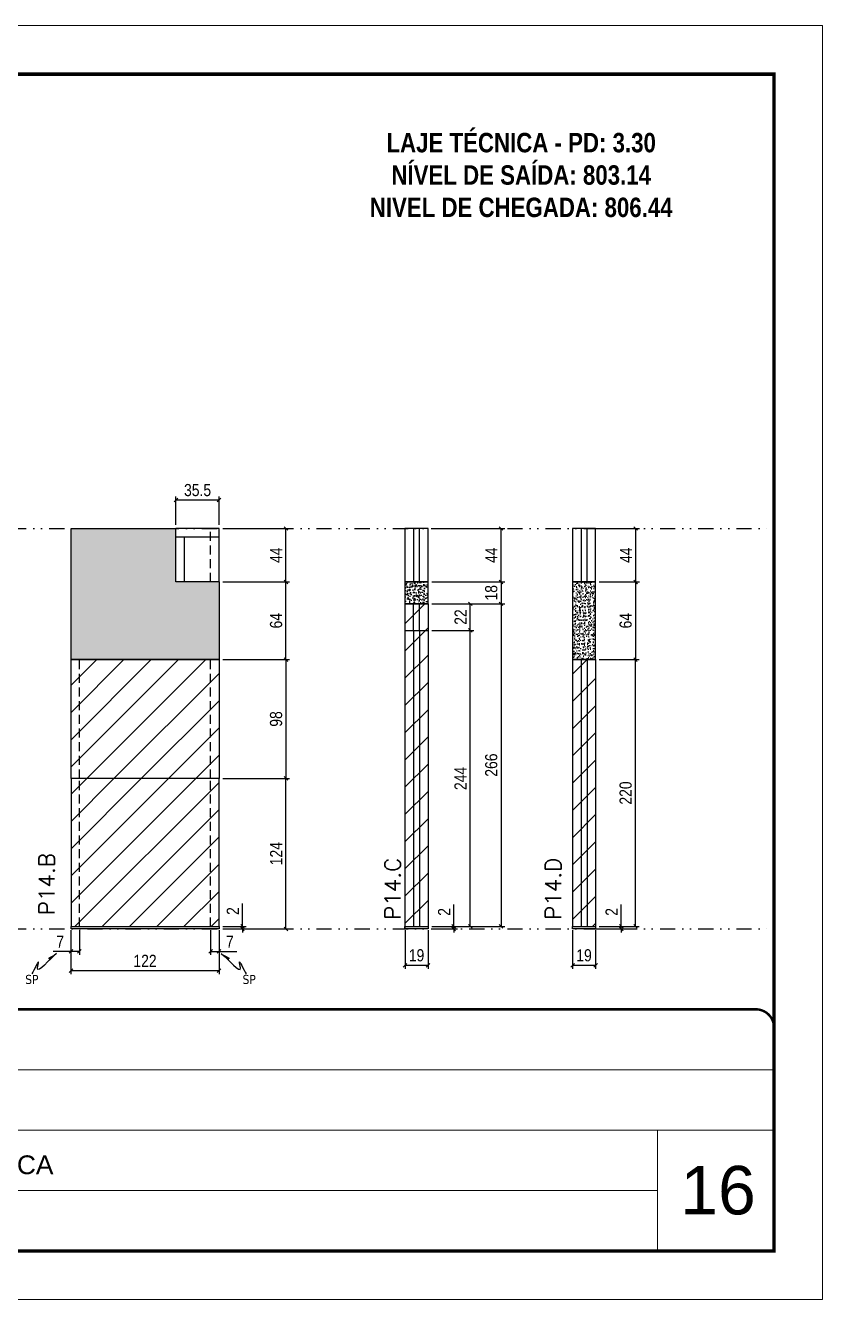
# Model space of a CAD drawing. Extents: x 808 to 7089, y -98 to 17032.
# Drawn here: x 6405 to 7062, y 12537 to 13587 of the extents above; entities that cross this region are included whole.
import ezdxf

# ---------------------------------------------------------------- set-up
doc = ezdxf.new("R2010")
doc.units = 0
for name, pattern in [('CONTINUO', [0]), ('DASHED', [0.75, 0.5, -0.25]), ('DIVIDE2', [0.625, 0.25, -0.125, 0, -0.125, 0, -0.125]), ('HIDDEN', [0.375, 0.25, -0.125])]:
    doc.linetypes.add(name, pattern=pattern)
for name, color, linetype, lineweight in [('CARIMBO', 255, 'Continuous', 9), ('Folhas', 255, 'Continuous', 9), ('REAPROVEITAMENTO', 251, 'Continuous', 9), ('SARRAFO DE PRESSAO', 251, 'DASHED', 9), ('Texto Seção', 7, 'Continuous', 15)]:
    doc.layers.add(name, color=color, linetype=linetype, lineweight=lineweight)
for name, color, linetype in [('COTA', 241, 'Continuous'), ('NOMENCLATURA', 7, 'Continuous'), ('Nível', 160, 'Continuous'), ('Painéis', 200, 'Continuous'), ('SARR_2.2x7', 40, 'Continuous'), ('Sarrafo de Pressão', 42, 'HIDDEN'), ('texto', 7, 'Continuous')]:
    doc.layers.add(name, color=color, linetype=linetype)
doc.styles.add('ARIAL', font='arial.ttf')
doc.styles.add('COTA TECNICA', font='techl___.ttf', dxfattribs={"height": 10})
doc.styles.add('COTA TECNICA-50', font='techl___.ttf', dxfattribs={"height": 10})
doc.styles.add('REGUA-120', font='ROMANS.shx', dxfattribs={"height": 15})
doc.styles.add('ROMANC', font='techb___.ttf', dxfattribs={"height": 2.5})
doc.styles.get("Standard").update_dxf_attribs({"font": 'arial.ttf'})
doc.dimstyles.new('COTA PAINEL-50', dxfattribs={"dimtxt": 10, "dimasz": 3, "dimexe": 3, "dimexo": 3, "dimgap": 3, "dimtad": 1, "dimdec": 1, "dimzin": 12, "dimdsep": 46, "dimtxsty": 'COTA TECNICA-50', "dimblk1": 'OBLIQUE', "dimblk2": 'OBLIQUE', "dimsah": 1, "dimcen": 0.9, "dimclrd": 4, "dimclre": 4, "dimclrt": 240, "dimadec": 1, "dimazin": 3, "dimtfac": 1, "dimtdec": 1, "dimtmove": 0, "dimatfit": 3, "dimfxl": 1, "dimtolj": 1, "dimtzin": 12, "dimarcsym": 0})
doc.dimstyles.new('PAINEL', dxfattribs={"dimtxt": 10, "dimasz": 3, "dimexe": 3, "dimexo": 3, "dimgap": 3, "dimtad": 1, "dimdec": 1, "dimzin": 12, "dimdsep": 46, "dimtxsty": 'COTA TECNICA', "dimblk1": 'OBLIQUE', "dimblk2": 'OBLIQUE', "dimsah": 1, "dimcen": 0.9, "dimclrd": 4, "dimclre": 4, "dimclrt": 240, "dimadec": 1, "dimazin": 3, "dimtfac": 1, "dimtdec": 1, "dimtmove": 0, "dimatfit": 3, "dimfxl": 1, "dimtolj": 1, "dimtzin": 12, "dimarcsym": 0})
doc.dimstyles.get("Standard").update_dxf_attribs({"dimtxt": 0.18, "dimasz": 0.18, "dimexe": 0.18, "dimexo": 0.0625, "dimgap": 0.09, "dimtad": 0, "dimtih": 1, "dimtoh": 1, "dimdec": 4, "dimzin": 0, "dimdsep": 46, "dimtxsty": 'Standard', "dimcen": 0.09, "dimadec": 0, "dimazin": 0, "dimtfac": 1, "dimtdec": 4, "dimtofl": 0, "dimtmove": 0, "dimatfit": 3, "dimfxl": 1, "dimtolj": 1, "dimtzin": 0, "dimarcsym": 0})

# ---------------------------------------------------------------- blocks, each defined once
blk = doc.blocks.new('9999999999')
at = {"color": 30, "linetype": 'CONTINUO'}
for p, q in [((98564.6, 34379.6), (99584, 34379.6)), ((98564.6, 34329.8), (99488, 34329.8)), ((99584, 34329.8), (99488, 34329.8)), ((99488, 34329.8), (99488, 34230.2)), ((98564.6, 34280), (99488, 34280))]:
    blk.add_line(p, q, dxfattribs=at)
at = {"color": 30, "linetype": 'CONTINUO', "const_width": 2}
blk.add_lwpolyline([(99584, 34230.2), (99584, 34414.4, 0.414214), (99569, 34429.4), (98229, 34429.4, 0.414214), (98214, 34414.4), (98214, 34245.2, 0.414214), (98229, 34230.2), (99584, 34230.2)], format="xyb", dxfattribs=at)
at = {"layer": 'Folhas'}
blk.add_lwpolyline([(98139, 34190.2), (99624, 34190.2), (99624, 35240.2), (98139, 35240.2)], close=True, dxfattribs=at)
at = {"layer": 'Folhas', "color": 30, "const_width": 3}
blk.add_lwpolyline([(98214, 34230.2), (99584, 34230.2), (99584, 35200.2), (98214, 35200.2)], close=True, dxfattribs=at)
at = {"color": 7, "linetype": 'Continuous', "ltscale": 5, "style": 'ARIAL'}
blk.add_text('LAJE TÉCNICA', height=15.483, dxfattribs=at).set_placement((98837.7, 34293.5))
blk = doc.blocks.new('_Oblique')
at = {"color": 0, "linetype": 'ByBlock', "lineweight": -2}
blk.add_line((-0.5, -0.5), (0.5, 0.5), dxfattribs=at)
blk = doc.blocks.new('*D442')
at = {"layer": 'COTA', "color": 4, "lineweight": -2, "transparency": 16777216}
for p, q in [((6855.7, 12841.2), (6855.7, 12809.3)), ((6874.7, 12841.2), (6874.7, 12809.3)), ((6855.7, 12812.3), (6874.7, 12812.3))]:
    blk.add_line(p, q, dxfattribs=at)
at = {"layer": 'Defpoints', "color": 0, "transparency": 16777216}
for p in [(6855.7, 12844.2), (6874.7, 12844.2), (6874.7, 12812.3)]:
    blk.add_point(p, dxfattribs=at)
at = {"layer": 'COTA', "color": 4, "lineweight": -2, "transparency": 16777216, "xscale": 3, "yscale": 3, "zscale": 3, "rotation": 180}
blk.add_blockref('_Oblique', (6855.7, 12812.3), dxfattribs=at)
at = {"layer": 'COTA', "color": 4, "lineweight": -2, "transparency": 16777216, "xscale": 3, "yscale": 3, "zscale": 3}
blk.add_blockref('_Oblique', (6874.7, 12812.3), dxfattribs=at)
at = {"layer": 'COTA', "color": 240, "transparency": 16777216, "insert": (6865.2, 12820.4), "char_height": 10, "attachment_point": 5, "style": 'COTA TECNICA'}
blk.add_mtext('\\A1;19', dxfattribs=at)
blk = doc.blocks.new('*D443')
at = {"layer": 'COTA', "color": 4, "lineweight": -2, "transparency": 16777216}
for p, q in [((6895.9, 12844.2), (6895.9, 12862.3)), ((6877.7, 12844.2), (6898.9, 12844.2)), ((6877.7, 12842.2), (6898.9, 12842.2)), ((6895.9, 12842.2), (6895.9, 12844.2)), ((6895.9, 12842.2), (6895.9, 12839.2))]:
    blk.add_line(p, q, dxfattribs=at)
at = {"layer": 'Defpoints', "color": 0, "transparency": 16777216}
for p in [(6874.7, 12844.2), (6874.7, 12842.2), (6895.9, 12844.2)]:
    blk.add_point(p, dxfattribs=at)
at = {"layer": 'COTA', "color": 4, "lineweight": -2, "transparency": 16777216, "xscale": 3, "yscale": 3, "zscale": 3}
for p, rotation in [((6895.9, 12844.2), 270), ((6895.9, 12842.2), 90)]:
    blk.add_blockref('_Oblique', p, dxfattribs=dict(at, rotation=rotation))
at = {"layer": 'COTA', "color": 240, "transparency": 16777216, "insert": (6887.9, 12856.2), "char_height": 10, "attachment_point": 5, "rotation": 90, "style": 'COTA TECNICA-50'}
blk.add_mtext('\\A1;2', dxfattribs=at)
blk = doc.blocks.new('*D464')
at = {"layer": 'COTA', "color": 4, "linetype": 'ByBlock', "lineweight": -2, "transparency": 16777216}
for p, q in [((6877.7, 13128.2), (6910.6, 13128.2)), ((6907.6, 13128.2), (6907.6, 13064.1)), ((6877.7, 13064.1), (6910.6, 13064.1))]:
    blk.add_line(p, q, dxfattribs=at)
at = {"layer": 'Defpoints', "color": 0, "linetype": 'ByBlock', "transparency": 16777216}
for p in [(6874.7, 13128.2), (6874.7, 13064.1), (6907.6, 13064.1)]:
    blk.add_point(p, dxfattribs=at)
at = {"layer": 'COTA', "color": 4, "linetype": 'ByBlock', "lineweight": -2, "transparency": 16777216, "xscale": 3, "yscale": 3, "zscale": 3}
for p, rotation in [((6907.6, 13128.2), 90), ((6907.6, 13064.1), 270)]:
    blk.add_blockref('_Oblique', p, dxfattribs=dict(at, rotation=rotation))
at = {"layer": 'COTA', "color": 240, "linetype": 'ByBlock', "transparency": 16777216, "insert": (6899.5, 13096.2), "char_height": 10, "attachment_point": 5, "rotation": 90, "style": 'COTA TECNICA'}
blk.add_mtext('\\A1;64', dxfattribs=at)
blk = doc.blocks.new('*D444')
at = {"layer": 'COTA', "color": 4, "lineweight": -2, "transparency": 16777216}
for p, q in [((6877.7, 13064.1), (6910.6, 13064.1)), ((6907.6, 12844.2), (6907.6, 13064.1)), ((6877.7, 12844.2), (6910.6, 12844.2))]:
    blk.add_line(p, q, dxfattribs=at)
at = {"layer": 'Defpoints', "color": 0, "transparency": 16777216}
for p in [(6874.7, 13064.1), (6907.6, 13064.1), (6874.7, 12844.2)]:
    blk.add_point(p, dxfattribs=at)
at = {"layer": 'COTA', "color": 4, "lineweight": -2, "transparency": 16777216, "xscale": 3, "yscale": 3, "zscale": 3}
for p, rotation in [((6907.6, 13064.1), 90), ((6907.6, 12844.2), 270)]:
    blk.add_blockref('_Oblique', p, dxfattribs=dict(at, rotation=rotation))
at = {"layer": 'COTA', "color": 240, "transparency": 16777216, "insert": (6899.5, 12954.2), "char_height": 10, "attachment_point": 5, "rotation": 90, "style": 'COTA TECNICA-50'}
blk.add_mtext('\\A1;220', dxfattribs=at)
blk = doc.blocks.new('*D445')
at = {"layer": 'COTA', "color": 4, "lineweight": -2, "transparency": 16777216}
for p, q in [((6442.5, 12841.2), (6442.5, 12804.8)), ((6564.5, 12841.2), (6564.5, 12804.8)), ((6442.5, 12807.8), (6564.5, 12807.8))]:
    blk.add_line(p, q, dxfattribs=at)
at = {"layer": 'Defpoints', "color": 0, "transparency": 16777216}
for p in [(6442.5, 12844.2), (6564.5, 12844.2), (6564.5, 12807.8)]:
    blk.add_point(p, dxfattribs=at)
at = {"layer": 'COTA', "color": 4, "lineweight": -2, "transparency": 16777216, "xscale": 3, "yscale": 3, "zscale": 3, "rotation": 180}
blk.add_blockref('_Oblique', (6442.5, 12807.8), dxfattribs=at)
at = {"layer": 'COTA', "color": 4, "lineweight": -2, "transparency": 16777216, "xscale": 3, "yscale": 3, "zscale": 3}
blk.add_blockref('_Oblique', (6564.5, 12807.8), dxfattribs=at)
at = {"layer": 'COTA', "color": 240, "transparency": 16777216, "insert": (6503.5, 12815.9), "char_height": 10, "attachment_point": 5, "style": 'COTA TECNICA'}
blk.add_mtext('\\A1;122', dxfattribs=at)
blk = doc.blocks.new('*D446')
at = {"layer": 'COTA', "color": 4, "lineweight": -2, "transparency": 16777216}
for p, q in [((6442.5, 12839.2), (6442.5, 12820.7)), ((6449.5, 12841.2), (6449.5, 12820.7)), ((6442.5, 12823.7), (6427.8, 12823.7)), ((6449.5, 12823.7), (6442.5, 12823.7))]:
    blk.add_line(p, q, dxfattribs=at)
at = {"layer": 'Defpoints', "color": 0, "transparency": 16777216}
for p in [(6442.5, 12842.2), (6449.5, 12844.2), (6442.5, 12823.7)]:
    blk.add_point(p, dxfattribs=at)
at = {"layer": 'COTA', "color": 4, "lineweight": -2, "transparency": 16777216, "xscale": 3, "yscale": 3, "zscale": 3, "rotation": 180}
blk.add_blockref('_Oblique', (6442.5, 12823.7), dxfattribs=at)
at = {"layer": 'COTA', "color": 4, "lineweight": -2, "transparency": 16777216, "xscale": 3, "yscale": 3, "zscale": 3}
blk.add_blockref('_Oblique', (6449.5, 12823.7), dxfattribs=at)
at = {"layer": 'COTA', "color": 240, "transparency": 16777216, "insert": (6433.6, 12831.7), "char_height": 10, "attachment_point": 5, "style": 'COTA TECNICA-50'}
blk.add_mtext('\\A1;7', dxfattribs=at)
blk = doc.blocks.new('*D447')
at = {"layer": 'COTA', "color": 4, "lineweight": -2, "transparency": 16777216}
for p, q in [((6557.5, 12841.2), (6557.5, 12820.7)), ((6564.5, 12839.2), (6564.5, 12820.7)), ((6557.5, 12823.7), (6564.5, 12823.7)), ((6564.5, 12823.7), (6579.2, 12823.7))]:
    blk.add_line(p, q, dxfattribs=at)
at = {"layer": 'Defpoints', "color": 0, "transparency": 16777216}
for p in [(6557.5, 12844.2), (6564.5, 12842.2), (6564.5, 12823.7)]:
    blk.add_point(p, dxfattribs=at)
at = {"layer": 'COTA', "color": 4, "lineweight": -2, "transparency": 16777216, "xscale": 3, "yscale": 3, "zscale": 3, "rotation": 180}
blk.add_blockref('_Oblique', (6557.5, 12823.7), dxfattribs=at)
at = {"layer": 'COTA', "color": 4, "lineweight": -2, "transparency": 16777216, "xscale": 3, "yscale": 3, "zscale": 3}
blk.add_blockref('_Oblique', (6564.5, 12823.7), dxfattribs=at)
at = {"layer": 'COTA', "color": 240, "transparency": 16777216, "insert": (6573.4, 12831.7), "char_height": 10, "attachment_point": 5, "style": 'COTA TECNICA-50'}
blk.add_mtext('\\A1;7', dxfattribs=at)
blk = doc.blocks.new('*D448')
at = {"layer": 'COTA', "color": 4, "linetype": 'ByBlock', "lineweight": -2, "transparency": 16777216}
for p, q in [((6567.5, 12966.2), (6622.6, 12966.2)), ((6619.6, 12842.2), (6619.6, 12966.2)), ((6567.5, 12842.2), (6622.6, 12842.2))]:
    blk.add_line(p, q, dxfattribs=at)
at = {"layer": 'Defpoints', "color": 0, "linetype": 'ByBlock', "transparency": 16777216}
for p in [(6564.5, 12966.2), (6619.6, 12966.2), (6564.5, 12842.2)]:
    blk.add_point(p, dxfattribs=at)
at = {"layer": 'COTA', "color": 4, "linetype": 'ByBlock', "lineweight": -2, "transparency": 16777216, "xscale": 3, "yscale": 3, "zscale": 3}
for p, rotation in [((6619.6, 12966.2), 90), ((6619.6, 12842.2), 270)]:
    blk.add_blockref('_Oblique', p, dxfattribs=dict(at, rotation=rotation))
at = {"layer": 'COTA', "color": 240, "linetype": 'ByBlock', "transparency": 16777216, "insert": (6611.5, 12904.2), "char_height": 10, "attachment_point": 5, "rotation": 90, "style": 'COTA TECNICA'}
blk.add_mtext('\\A1;124', dxfattribs=at)
blk = doc.blocks.new('*D449')
at = {"layer": 'COTA', "color": 4, "lineweight": -2, "transparency": 16777216}
for p, q in [((6583.8, 12844.2), (6583.8, 12863)), ((6567.5, 12844.2), (6586.8, 12844.2)), ((6567.5, 12842.2), (6586.8, 12842.2)), ((6583.8, 12842.2), (6583.8, 12844.2)), ((6583.8, 12842.2), (6583.8, 12839.2))]:
    blk.add_line(p, q, dxfattribs=at)
at = {"layer": 'Defpoints', "color": 0, "transparency": 16777216}
for p in [(6564.5, 12844.2), (6564.5, 12842.2), (6583.8, 12842.2)]:
    blk.add_point(p, dxfattribs=at)
at = {"layer": 'COTA', "color": 4, "lineweight": -2, "transparency": 16777216, "xscale": 3, "yscale": 3, "zscale": 3}
for p, rotation in [((6583.8, 12844.2), 270), ((6583.8, 12842.2), 90)]:
    blk.add_blockref('_Oblique', p, dxfattribs=dict(at, rotation=rotation))
at = {"layer": 'COTA', "color": 240, "transparency": 16777216, "insert": (6575.8, 12856.9), "char_height": 10, "attachment_point": 5, "rotation": 90, "style": 'COTA TECNICA-50'}
blk.add_mtext('\\A1;2', dxfattribs=at)
blk = doc.blocks.new('*D450')
at = {"layer": 'COTA', "color": 4, "linetype": 'ByBlock', "lineweight": -2, "transparency": 16777216}
for p, q in [((6567.5, 12966.2), (6622.6, 12966.2)), ((6619.6, 12842.2), (6619.6, 12966.2)), ((6567.5, 12842.2), (6622.6, 12842.2))]:
    blk.add_line(p, q, dxfattribs=at)
at = {"layer": 'Defpoints', "color": 0, "linetype": 'ByBlock', "transparency": 16777216}
for p in [(6564.5, 12966.2), (6619.6, 12966.2), (6564.5, 12842.2)]:
    blk.add_point(p, dxfattribs=at)
at = {"layer": 'COTA', "color": 4, "linetype": 'ByBlock', "lineweight": -2, "transparency": 16777216, "xscale": 3, "yscale": 3, "zscale": 3}
for p, rotation in [((6619.6, 12966.2), 90), ((6619.6, 12842.2), 270)]:
    blk.add_blockref('_Oblique', p, dxfattribs=dict(at, rotation=rotation))
at = {"layer": 'COTA', "color": 240, "linetype": 'ByBlock', "transparency": 16777216, "insert": (6611.5, 12904.2), "char_height": 10, "attachment_point": 5, "rotation": 90, "style": 'COTA TECNICA'}
blk.add_mtext('\\A1;124', dxfattribs=at)
blk = doc.blocks.new('*D451')
at = {"layer": 'COTA', "color": 4, "lineweight": -2, "transparency": 16777216}
for p, q in [((6717.7, 12841.2), (6717.7, 12809.3)), ((6736.7, 12841.2), (6736.7, 12809.3)), ((6717.7, 12812.3), (6736.7, 12812.3))]:
    blk.add_line(p, q, dxfattribs=at)
at = {"layer": 'Defpoints', "color": 0, "transparency": 16777216}
for p in [(6717.7, 12844.2), (6736.7, 12844.2), (6736.7, 12812.3)]:
    blk.add_point(p, dxfattribs=at)
at = {"layer": 'COTA', "color": 4, "lineweight": -2, "transparency": 16777216, "xscale": 3, "yscale": 3, "zscale": 3, "rotation": 180}
blk.add_blockref('_Oblique', (6717.7, 12812.3), dxfattribs=at)
at = {"layer": 'COTA', "color": 4, "lineweight": -2, "transparency": 16777216, "xscale": 3, "yscale": 3, "zscale": 3}
blk.add_blockref('_Oblique', (6736.7, 12812.3), dxfattribs=at)
at = {"layer": 'COTA', "color": 240, "transparency": 16777216, "insert": (6727.2, 12820.4), "char_height": 10, "attachment_point": 5, "style": 'COTA TECNICA'}
blk.add_mtext('\\A1;19', dxfattribs=at)
blk = doc.blocks.new('*D452')
at = {"layer": 'COTA', "color": 4, "lineweight": -2, "transparency": 16777216}
for p, q in [((6757.9, 12844.2), (6757.9, 12862.3)), ((6739.7, 12844.2), (6760.9, 12844.2)), ((6739.7, 12842.2), (6760.9, 12842.2)), ((6757.9, 12842.2), (6757.9, 12844.2)), ((6757.9, 12842.2), (6757.9, 12839.2))]:
    blk.add_line(p, q, dxfattribs=at)
at = {"layer": 'Defpoints', "color": 0, "transparency": 16777216}
for p in [(6736.7, 12844.2), (6736.7, 12842.2), (6757.9, 12844.2)]:
    blk.add_point(p, dxfattribs=at)
at = {"layer": 'COTA', "color": 4, "lineweight": -2, "transparency": 16777216, "xscale": 3, "yscale": 3, "zscale": 3}
for p, rotation in [((6757.9, 12844.2), 270), ((6757.9, 12842.2), 90)]:
    blk.add_blockref('_Oblique', p, dxfattribs=dict(at, rotation=rotation))
at = {"layer": 'COTA', "color": 240, "transparency": 16777216, "insert": (6749.9, 12856.2), "char_height": 10, "attachment_point": 5, "rotation": 90, "style": 'COTA TECNICA-50'}
blk.add_mtext('\\A1;2', dxfattribs=at)
blk = doc.blocks.new('*D465')
at = {"layer": 'COTA', "color": 4, "linetype": 'ByBlock', "lineweight": -2, "transparency": 16777216}
for p, q in [((6739.7, 13128.2), (6799.9, 13128.2)), ((6796.9, 13128.2), (6796.9, 13110.1)), ((6739.7, 13110.1), (6799.9, 13110.1))]:
    blk.add_line(p, q, dxfattribs=at)
at = {"layer": 'Defpoints', "color": 0, "linetype": 'ByBlock', "transparency": 16777216}
for p in [(6736.7, 13128.2), (6736.7, 13110.1), (6796.9, 13110.1)]:
    blk.add_point(p, dxfattribs=at)
at = {"layer": 'COTA', "color": 4, "linetype": 'ByBlock', "lineweight": -2, "transparency": 16777216, "xscale": 3, "yscale": 3, "zscale": 3}
for p, rotation in [((6796.9, 13128.2), 90), ((6796.9, 13110.1), 270)]:
    blk.add_blockref('_Oblique', p, dxfattribs=dict(at, rotation=rotation))
at = {"layer": 'COTA', "color": 240, "linetype": 'ByBlock', "transparency": 16777216, "insert": (6788.8, 13119.2), "char_height": 10, "attachment_point": 5, "rotation": 90, "style": 'COTA TECNICA'}
blk.add_mtext('\\A1;18', dxfattribs=at)
blk = doc.blocks.new('*D466')
at = {"layer": 'COTA', "color": 4, "lineweight": -2, "transparency": 16777216}
for p, q in [((6739.7, 13088.2), (6774.5, 13088.2)), ((6771.5, 12844.2), (6771.5, 13088.2)), ((6739.7, 12844.2), (6774.5, 12844.2))]:
    blk.add_line(p, q, dxfattribs=at)
at = {"layer": 'Defpoints', "color": 0, "transparency": 16777216}
for p in [(6736.7, 13088.2), (6771.5, 13088.2), (6736.7, 12844.2)]:
    blk.add_point(p, dxfattribs=at)
at = {"layer": 'COTA', "color": 4, "lineweight": -2, "transparency": 16777216, "xscale": 3, "yscale": 3, "zscale": 3}
for p, rotation in [((6771.5, 13088.2), 90), ((6771.5, 12844.2), 270)]:
    blk.add_blockref('_Oblique', p, dxfattribs=dict(at, rotation=rotation))
at = {"layer": 'COTA', "color": 240, "transparency": 16777216, "insert": (6763.4, 12966.2), "char_height": 10, "attachment_point": 5, "rotation": 90, "style": 'COTA TECNICA-50'}
blk.add_mtext('\\A1;244', dxfattribs=at)
blk = doc.blocks.new('*D453')
at = {"layer": 'COTA', "color": 4, "lineweight": -2, "transparency": 16777216}
for p, q in [((6739.7, 13110.1), (6774.5, 13110.1)), ((6771.5, 13088.2), (6771.5, 13110.1)), ((6739.7, 13088.2), (6774.5, 13088.2))]:
    blk.add_line(p, q, dxfattribs=at)
at = {"layer": 'Defpoints', "color": 0, "transparency": 16777216}
for p in [(6736.7, 13110.1), (6771.5, 13110.1), (6736.7, 13088.2)]:
    blk.add_point(p, dxfattribs=at)
at = {"layer": 'COTA', "color": 4, "lineweight": -2, "transparency": 16777216, "xscale": 3, "yscale": 3, "zscale": 3}
for p, rotation in [((6771.5, 13110.1), 90), ((6771.5, 13088.2), 270)]:
    blk.add_blockref('_Oblique', p, dxfattribs=dict(at, rotation=rotation))
at = {"layer": 'COTA', "color": 240, "transparency": 16777216, "insert": (6763.5, 13099.2), "char_height": 10, "attachment_point": 5, "rotation": 90, "style": 'COTA TECNICA-50'}
blk.add_mtext('\\A1;22', dxfattribs=at)
blk = doc.blocks.new('*D467')
at = {"layer": 'COTA', "color": 4, "lineweight": -2, "transparency": 16777216}
for p, q in [((6739.7, 13110.1), (6799.9, 13110.1)), ((6796.9, 13110.1), (6796.9, 12844.2)), ((6739.7, 12844.2), (6799.9, 12844.2))]:
    blk.add_line(p, q, dxfattribs=at)
at = {"layer": 'Defpoints', "color": 0, "transparency": 16777216}
for p in [(6736.7, 13110.1), (6736.7, 12844.2), (6796.9, 12844.2)]:
    blk.add_point(p, dxfattribs=at)
at = {"layer": 'COTA', "color": 4, "lineweight": -2, "transparency": 16777216, "xscale": 3, "yscale": 3, "zscale": 3}
for p, rotation in [((6796.9, 13110.1), 90), ((6796.9, 12844.2), 270)]:
    blk.add_blockref('_Oblique', p, dxfattribs=dict(at, rotation=rotation))
at = {"layer": 'COTA', "color": 240, "transparency": 16777216, "insert": (6788.8, 12977.2), "char_height": 10, "attachment_point": 5, "rotation": 90, "style": 'COTA TECNICA'}
blk.add_mtext('\\A1;266', dxfattribs=at)
blk = doc.blocks.new('*D468')
at = {"layer": 'COTA', "color": 4, "lineweight": -2, "transparency": 16777216}
for p, q in [((6739.7, 13172.2), (6799.9, 13172.2)), ((6796.9, 13128.2), (6796.9, 13172.2)), ((6739.7, 13128.2), (6799.9, 13128.2))]:
    blk.add_line(p, q, dxfattribs=at)
at = {"layer": 'Defpoints', "color": 0, "transparency": 16777216}
for p in [(6736.7, 13172.2), (6796.9, 13172.2), (6736.7, 13128.2)]:
    blk.add_point(p, dxfattribs=at)
at = {"layer": 'COTA', "color": 4, "lineweight": -2, "transparency": 16777216, "xscale": 3, "yscale": 3, "zscale": 3}
for p, rotation in [((6796.9, 13172.2), 90), ((6796.9, 13128.2), 270)]:
    blk.add_blockref('_Oblique', p, dxfattribs=dict(at, rotation=rotation))
at = {"layer": 'COTA', "color": 240, "transparency": 16777216, "insert": (6788.8, 13150.2), "char_height": 10, "attachment_point": 5, "rotation": 90, "style": 'COTA TECNICA'}
blk.add_mtext('\\A1;44', dxfattribs=at)
blk = doc.blocks.new('*D469')
at = {"layer": 'COTA', "color": 4, "lineweight": -2, "transparency": 16777216}
for p, q in [((6877.7, 13172.2), (6910.8, 13172.2)), ((6907.8, 13128.2), (6907.8, 13172.2)), ((6877.7, 13128.2), (6910.8, 13128.2))]:
    blk.add_line(p, q, dxfattribs=at)
at = {"layer": 'Defpoints', "color": 0, "transparency": 16777216}
for p in [(6874.7, 13172.2), (6907.8, 13172.2), (6874.7, 13128.2)]:
    blk.add_point(p, dxfattribs=at)
at = {"layer": 'COTA', "color": 4, "lineweight": -2, "transparency": 16777216, "xscale": 3, "yscale": 3, "zscale": 3}
for p, rotation in [((6907.8, 13172.2), 90), ((6907.8, 13128.2), 270)]:
    blk.add_blockref('_Oblique', p, dxfattribs=dict(at, rotation=rotation))
at = {"layer": 'COTA', "color": 240, "transparency": 16777216, "insert": (6899.7, 13150.2), "char_height": 10, "attachment_point": 5, "rotation": 90, "style": 'COTA TECNICA'}
blk.add_mtext('\\A1;44', dxfattribs=at)
blk = doc.blocks.new('*D470')
at = {"layer": 'COTA', "color": 4, "lineweight": -2, "transparency": 16777216}
for p, q in [((6567.5, 13064.2), (6622.6, 13064.2)), ((6619.6, 13064.2), (6619.6, 12966.2)), ((6567.5, 12966.2), (6622.6, 12966.2))]:
    blk.add_line(p, q, dxfattribs=at)
at = {"layer": 'Defpoints', "color": 0, "transparency": 16777216}
for p in [(6564.5, 13064.2), (6564.5, 12966.2), (6619.6, 12966.2)]:
    blk.add_point(p, dxfattribs=at)
at = {"layer": 'COTA', "color": 4, "lineweight": -2, "transparency": 16777216, "xscale": 3, "yscale": 3, "zscale": 3}
for p, rotation in [((6619.6, 13064.2), 90), ((6619.6, 12966.2), 270)]:
    blk.add_blockref('_Oblique', p, dxfattribs=dict(at, rotation=rotation))
at = {"layer": 'COTA', "color": 240, "transparency": 16777216, "insert": (6611.5, 13015.2), "char_height": 10, "attachment_point": 5, "rotation": 90, "style": 'COTA TECNICA'}
blk.add_mtext('\\A1;98', dxfattribs=at)
blk = doc.blocks.new('*D476')
at = {"layer": 'COTA', "color": 4, "lineweight": -2, "transparency": 16777216}
for p, q in [((6529, 13175.2), (6529, 13198.6)), ((6564.5, 13175.2), (6564.5, 13198.6)), ((6564.5, 13195.6), (6529, 13195.6))]:
    blk.add_line(p, q, dxfattribs=at)
at = {"layer": 'Defpoints', "color": 0, "transparency": 16777216}
for p in [(6529, 13195.6), (6529, 13172.2), (6564.5, 13172.2)]:
    blk.add_point(p, dxfattribs=at)
at = {"layer": 'COTA', "color": 4, "lineweight": -2, "transparency": 16777216, "xscale": 3, "yscale": 3, "zscale": 3, "rotation": 180}
blk.add_blockref('_Oblique', (6529, 13195.6), dxfattribs=at)
at = {"layer": 'COTA', "color": 4, "lineweight": -2, "transparency": 16777216, "xscale": 3, "yscale": 3, "zscale": 3}
blk.add_blockref('_Oblique', (6564.5, 13195.6), dxfattribs=at)
at = {"layer": 'COTA', "color": 240, "transparency": 16777216, "insert": (6546.8, 13203.8), "char_height": 10, "attachment_point": 5, "style": 'COTA TECNICA'}
blk.add_mtext('\\A1;35.5', dxfattribs=at)
blk = doc.blocks.new('*D477')
at = {"layer": 'COTA', "color": 4, "lineweight": -2, "transparency": 16777216}
for p, q in [((6567.5, 13128.2), (6622.6, 13128.2)), ((6619.6, 13064.2), (6619.6, 13128.2)), ((6567.5, 13064.2), (6622.6, 13064.2))]:
    blk.add_line(p, q, dxfattribs=at)
at = {"layer": 'Defpoints', "color": 0, "transparency": 16777216}
for p in [(6564.5, 13128.2), (6619.6, 13128.2), (6564.5, 13064.2)]:
    blk.add_point(p, dxfattribs=at)
at = {"layer": 'COTA', "color": 4, "lineweight": -2, "transparency": 16777216, "xscale": 3, "yscale": 3, "zscale": 3}
for p, rotation in [((6619.6, 13128.2), 90), ((6619.6, 13064.2), 270)]:
    blk.add_blockref('_Oblique', p, dxfattribs=dict(at, rotation=rotation))
at = {"layer": 'COTA', "color": 240, "transparency": 16777216, "insert": (6611.5, 13096.2), "char_height": 10, "attachment_point": 5, "rotation": 90, "style": 'COTA TECNICA'}
blk.add_mtext('\\A1;64', dxfattribs=at)
blk = doc.blocks.new('*D478')
at = {"layer": 'COTA', "color": 4, "lineweight": -2, "transparency": 16777216}
for p, q in [((6567.5, 13172.2), (6622.6, 13172.2)), ((6619.6, 13128.2), (6619.6, 13172.2)), ((6567.5, 13128.2), (6622.6, 13128.2))]:
    blk.add_line(p, q, dxfattribs=at)
at = {"layer": 'Defpoints', "color": 0, "transparency": 16777216}
for p in [(6564.5, 13172.2), (6619.6, 13172.2), (6564.5, 13128.2)]:
    blk.add_point(p, dxfattribs=at)
at = {"layer": 'COTA', "color": 4, "lineweight": -2, "transparency": 16777216, "xscale": 3, "yscale": 3, "zscale": 3}
for p, rotation in [((6619.6, 13172.2), 90), ((6619.6, 13128.2), 270)]:
    blk.add_blockref('_Oblique', p, dxfattribs=dict(at, rotation=rotation))
at = {"layer": 'COTA', "color": 240, "transparency": 16777216, "insert": (6611.5, 13150.2), "char_height": 10, "attachment_point": 5, "rotation": 90, "style": 'COTA TECNICA'}
blk.add_mtext('\\A1;44', dxfattribs=at)

msp = doc.modelspace()

# ---------------------------------------------------------------- hatches: boundary and pattern name
at = {"layer": 'COTA', "linetype": 'ByBlock'}
h = msp.add_hatch(dxfattribs=at)
h.set_pattern_fill('AR-CONC', color=256, scale=0.03)
h.set_pattern_definition([(50, (285.847, 0), (5.4655401, -0.4781726), [0.5715, -6.2865]), (355, (285.847, 0), (-1.0573026, 5.7317054), [0.4572, -5.0292175]), (100.451445, (286.3025, -0.04), (4.4082374, 5.2535326), [0.4857003, -5.3427073]), (46.1842, (285.847, 1.524), (8.1323712, -1.2612698), [0.85725, -9.42975]), (96.63556, (286.525, 1.419), (7.122124, 7.4227837), [0.7285507, -8.0140682]), (351.18415, (285.847, 1.524), (7.122124, 7.4227837), [0.685799, -7.543792]), (21, (286.609, 1.143), (4.5484317, -3.067956), [0.5715, -6.2865]), (326, (286.609, 1.143), (1.8540609, 5.525639), [0.4572, -5.0292]), (71.451445, (286.988, 0.8873), (6.4024926, 2.457683), [0.4857003, -5.3426981]), (37.5, (285.847, 0), (0.0926581, 2.53665117), [0, -4.96824, 0, -5.1054, 0, -5.04825]), (7.5, (285.847, 0), (2.0045899, 3.00541724), [0, -2.91084, 0, -4.85394, 0, -1.92405]), (327.5, (284.1478, 0), (4.06771786, -0.17186232), [0, -1.905, 0, -5.9436, 0, -7.8867]), (317.5, (283.3858, 0), (4.4438754, 0.7627947), [0, -2.4765, 0, -3.94716, 0, -5.6007])])
h.paths.add_polyline_path([(6442.51, 13172.17), (6442.51, 13064.17), (6564.51, 13064.17), (6564.51, 13128.17), (6529.01, 13128.17), (6529.01, 13172.17)])
h = msp.add_hatch(dxfattribs=at)
h.set_pattern_fill('AR-CONC', color=256, scale=0.03)
h.set_pattern_definition([(50, (-2371.448, 9026.1733), (5.46554, -0.4781726), [0.5715, -6.2865]), (355, (-2371.448, 9026.1733), (-1.0573026, 5.7317054), [0.4572, -5.0292175]), (100.451445, (-2370.9924, 9026.1335), (4.4082374, 5.2535326), [0.4857003, -5.3427073]), (46.1842, (-2371.448, 9027.697), (8.132371, -1.26127), [0.85725, -9.42975]), (96.63556, (-2370.77, 9027.592), (7.122124, 7.422784), [0.728551, -8.014068]), (351.18415, (-2371.448, 9027.697), (7.122124, 7.422784), [0.685799, -7.543792]), (21, (-2370.686, 9027.3163), (4.5484317, -3.067956), [0.5715, -6.2865]), (326, (-2370.686, 9027.3163), (1.854061, 5.525639), [0.4572, -5.0292]), (71.451445, (-2370.307, 9027.0606), (6.4024926, 2.457683), [0.4857003, -5.342698]), (37.5, (-2371.4478, 9026.1733), (0.0926581, 2.53665117), [0, -4.96824, 0, -5.1054, 0, -5.04825]), (7.5, (-2371.4478, 9026.1733), (2.0045899, 3.00541724), [0, -2.91084, 0, -4.85394, 0, -1.92405]), (327.5, (-2373.147, 9026.1733), (4.06771786, -0.1718623), [0, -1.905, 0, -5.9436, 0, -7.8867]), (317.5, (-2373.909, 9026.1733), (4.4438754, 0.7627947), [0, -2.4765, 0, -3.94716, 0, -5.6007])])
h.paths.add_polyline_path([(6736.67, 13128.17), (6717.67, 13128.17), (6717.67, 13110.14), (6736.67, 13110.14)])
h = msp.add_hatch(dxfattribs=at)
h.set_pattern_fill('AR-CONC', color=256, scale=0.03)
h.set_pattern_definition([(50, (-2240.424, 8970.1733), (5.46554, -0.4781726), [0.5715, -6.2865]), (355, (-2240.424, 8970.1733), (-1.0573026, 5.7317054), [0.4572, -5.0292175]), (100.451445, (-2239.9687, 8970.1335), (4.4082374, 5.2535326), [0.4857003, -5.3427073]), (46.1842, (-2240.424, 8971.697), (8.132371, -1.26127), [0.85725, -9.42975]), (96.63556, (-2239.7465, 8971.592), (7.122124, 7.422784), [0.728551, -8.014068]), (351.18415, (-2240.424, 8971.697), (7.122124, 7.422784), [0.685799, -7.543792]), (21, (-2239.662, 8971.3163), (4.5484317, -3.067956), [0.5715, -6.2865]), (326, (-2239.662, 8971.3163), (1.854061, 5.525639), [0.4572, -5.0292]), (71.451445, (-2239.283, 8971.0606), (6.4024926, 2.457683), [0.4857003, -5.342698]), (37.5, (-2240.4242, 8970.1733), (0.0926581, 2.53665117), [0, -4.96824, 0, -5.1054, 0, -5.04825]), (7.5, (-2240.4242, 8970.1733), (2.0045899, 3.00541724), [0, -2.91084, 0, -4.85394, 0, -1.92405]), (327.5, (-2242.1234, 8970.1733), (4.06771786, -0.1718623), [0, -1.905, 0, -5.9436, 0, -7.8867]), (317.5, (-2242.8854, 8970.1733), (4.4438754, 0.7627947), [0, -2.4765, 0, -3.94716, 0, -5.6007])])
h.paths.add_polyline_path([(6874.7, 13128.16), (6855.7, 13128.16), (6855.7, 13064.15), (6874.7, 13064.15)])
at = {"layer": 'REAPROVEITAMENTO'}
h = msp.add_hatch(dxfattribs=at)
h.set_pattern_fill('ANSI31', color=256, scale=5)
h.paths.add_polyline_path([(6736.67, 13110.14), (6717.67, 13110.14), (6717.67, 13088.17), (6736.67, 13088.17)])
h = msp.add_hatch(dxfattribs=at)
h.set_pattern_fill('ANSI31', color=256, scale=5)
h.paths.add_polyline_path([(6736.67, 13088.17), (6717.67, 13088.17), (6717.67, 12844.17), (6736.67, 12844.17)])
h = msp.add_hatch(dxfattribs=at)
h.set_pattern_fill('ANSI31', color=256, scale=5)
h.paths.add_polyline_path([(6564.51, 13064.17), (6442.51, 13064.17), (6442.51, 12966.17), (6564.51, 12966.17)])
h = msp.add_hatch(dxfattribs=at)
h.set_pattern_fill('ANSI31', color=256, scale=5)
h.paths.add_polyline_path([(6874.7, 13064.14), (6855.7, 13064.14), (6855.7, 12844.17), (6874.7, 12844.17)])
h = msp.add_hatch(dxfattribs=at)
h.set_pattern_fill('ANSI31', color=256, scale=5)
h.paths.add_polyline_path([(6564.51, 12966.17), (6442.51, 12966.17), (6442.51, 12844.17), (6564.51, 12844.17)])

# ---------------------------------------------------------------- linework, layer by layer
at = {"layer": 'COTA', "linetype": 'ByBlock'}
for p, q in [((6442.51, 13064.17), (6442.51, 13172.17)), ((6442.51, 13172.17), (6529.01, 13172.17)), ((6564.51, 13128.17), (6564.51, 13064.17))]:
    msp.add_line(p, q, dxfattribs=at)
for points in [[(6717.67, 13110.14), (6736.67, 13110.14), (6736.67, 13128.17), (6717.67, 13128.17)], [(6855.7, 13064.14), (6874.7, 13064.14), (6874.7, 13128.17), (6855.7, 13128.17)]]:
    msp.add_lwpolyline(points, close=True, dxfattribs=at)
at = {"layer": 'Nível', "color": 4, "linetype": 'DIVIDE2', "ltscale": 50}
for p, q in [((6078.66, 13172.17), (7021.67, 13172.17)), ((6078.66, 12842.17), (7021.67, 12842.17))]:
    msp.add_line(p, q, dxfattribs=at)
at = {"layer": 'Painéis'}
for p, q in [((6529.01, 13128.17), (6529.01, 13172.17)), ((6564.51, 13172.17), (6529.01, 13172.17)), ((6564.51, 13128.17), (6564.51, 13172.17)), ((6736.67, 13172.17), (6717.67, 13172.17)), ((6717.67, 13172.17), (6717.67, 13128.17)), ((6736.67, 13128.17), (6736.67, 13172.17)), ((6874.7, 13172.17), (6855.7, 13172.17)), ((6855.7, 13172.17), (6855.7, 13128.17)), ((6874.7, 13128.17), (6874.7, 13172.17)), ((6564.51, 13128.17), (6529.01, 13128.17)), ((6717.67, 13128.17), (6736.67, 13128.17)), ((6855.7, 13128.17), (6874.7, 13128.17)), ((6717.67, 13110.14), (6717.67, 12842.17)), ((6717.67, 13110.14), (6736.67, 13110.14)), ((6736.67, 13110.14), (6717.67, 13110.14)), ((6736.67, 13110.14), (6736.67, 12844.17)), ((6717.67, 13088.17), (6736.67, 13088.17)), ((6442.51, 12966.17), (6442.51, 13064.17)), ((6564.51, 13064.17), (6442.51, 13064.17)), ((6442.51, 13064.17), (6564.51, 13064.17)), ((6564.51, 13064.17), (6564.51, 12966.17)), ((6855.7, 13064.14), (6855.7, 12844.17)), ((6855.7, 13064.14), (6874.7, 13064.14)), ((6874.7, 13064.14), (6855.7, 13064.14)), ((6874.7, 13064.14), (6874.7, 12844.17)), ((6564.51, 12966.17), (6442.51, 12966.17)), ((6717.67, 12844.17), (6736.67, 12844.17)), ((6717.67, 12844.17), (6736.67, 12844.17)), ((6717.67, 12842.17), (6717.67, 12844.17)), ((6736.67, 12842.17), (6717.67, 12842.17)), ((6736.67, 12844.17), (6736.67, 12842.17)), ((6855.7, 12844.17), (6874.7, 12844.17)), ((6855.7, 12844.17), (6874.7, 12844.17)), ((6855.7, 12842.17), (6855.7, 12844.17)), ((6874.7, 12842.17), (6855.7, 12842.17)), ((6874.7, 12844.17), (6874.7, 12842.17))]:
    msp.add_line(p, q, dxfattribs=at)
for points in [[(6564.51, 12966.17), (6442.51, 12966.17), (6442.51, 12844.17), (6564.51, 12844.17)], [(6564.51, 12842.17), (6442.51, 12842.17), (6442.51, 12844.17), (6564.51, 12844.17)]]:
    msp.add_lwpolyline(points, close=True, dxfattribs=at)
at = {"layer": 'SARR_2.2x7'}
for p, q in [((6724.67, 13172.17), (6724.67, 13128.17)), ((6729.67, 13128.17), (6729.67, 13172.17)), ((6862.7, 13172.17), (6862.7, 13128.17)), ((6867.7, 13128.17), (6867.7, 13172.17)), ((6564.51, 13165.17), (6529.01, 13165.17)), ((6536.01, 13128.17), (6536.01, 13165.17)), ((6724.67, 13088.17), (6724.67, 13110.14)), ((6729.67, 13088.17), (6729.67, 13110.14)), ((6724.67, 13088.17), (6724.67, 12844.17)), ((6729.67, 13088.17), (6729.67, 12844.17)), ((6862.7, 13064.14), (6862.7, 12844.17)), ((6867.7, 13064.14), (6867.7, 12844.17))]:
    msp.add_line(p, q, dxfattribs=at)
at = {"layer": 'Sarrafo de Pressão', "ltscale": 30}
for p, q in [((6557.51, 13128.17), (6557.51, 13172.17)), ((6449.51, 12966.17), (6449.51, 13064.17)), ((6557.51, 12966.17), (6557.51, 13064.17)), ((6449.51, 12844.17), (6449.51, 12966.17)), ((6557.51, 12844.17), (6557.51, 12966.17))]:
    msp.add_line(p, q, dxfattribs=at)

# ---------------------------------------------------------------- block references
at = {"layer": 'SARRAFO DE PRESSAO', "color": 6, "linetype": 'ByBlock'}
msp.add_blockref('9999999999', (-92562.31, -21653.45), dxfattribs=at)

# ---------------------------------------------------------------- texts
at = {"layer": 'CARIMBO', "style": 'ARIAL'}
msp.add_text('16', height=40, dxfattribs=at).set_placement((6944.53, 12606.9))
at = {"layer": 'NOMENCLATURA', "color": 2, "insert": (6813.41, 13524.89), "char_height": 16, "attachment_point": 2, "style": 'ROMANC'}
msp.add_mtext_dynamic_manual_height_columns('\\PLAJE TÉCNICA - PD: 3.30\\PNÍVEL DE SAÍDA: 803.14\\PNIVEL DE CHEGADA: 806.44', width=328.3607, gutter_width=1, heights=[0], dxfattribs=at)
at = {"layer": 'texto', "color": 0, "char_height": 7.5, "attachment_point": 5}
for insert in [(6410.26, 12800.49), (6589.29, 12800.49)]:
    msp.add_mtext('{\\fTahoma|b0|i0|c0|p34;\\C4;SP}', dxfattribs=dict(at, insert=insert))
at = {"layer": 'Texto Seção', "char_height": 13, "width": 285.3299, "attachment_point": 7, "rotation": 90, "style": 'REGUA-120'}
for s, insert in [('P14.B', (6429.04, 12853.42)), ('P14.C', (6713.96, 12849.58)), ('\\pxt4;P14.D', (6846.25, 12849.58))]:
    msp.add_mtext(s, dxfattribs=dict(at, insert=insert))

# ---------------------------------------------------------------- dimensions: what is measured, and where the dimension line sits
at = {"layer": 'COTA'}
for base, p1, p2, angle, dimstyle, picture, middle in [((6529.01, 13195.55), (6564.51, 13172.17), (6529.01, 13172.17), 180, 'PAINEL', '*D476', (6546.76, 13203.77)), ((6619.59, 13172.17), (6564.51, 13128.17), (6564.51, 13172.17), 90, 'PAINEL', '*D478', (6611.52, 13150.17)), ((6796.89, 13172.17), (6736.67, 13128.17), (6736.67, 13172.17), 90, 'PAINEL', '*D468', (6788.82, 13150.17)), ((6907.81, 13172.17), (6874.7, 13128.17), (6874.7, 13172.17), 90, 'PAINEL', '*D469', (6899.73, 13150.17)), ((6619.59, 13128.17), (6564.51, 13064.17), (6564.51, 13128.17), 90, 'PAINEL', '*D477', (6611.49, 13096.17)), ((6771.46, 13110.14), (6736.67, 13088.17), (6736.67, 13110.14), 90, 'COTA PAINEL-50', '*D453', (6763.46, 13099.15)), ((6796.89, 12844.17), (6736.67, 13110.14), (6736.67, 12844.17), 90, 'PAINEL', '*D467', (6788.79, 12977.15)), ((6771.46, 13088.17), (6736.67, 12844.17), (6736.67, 13088.17), 90, 'COTA PAINEL-50', '*D466', (6763.39, 12966.17)), ((6619.59, 12966.17), (6564.51, 13064.17), (6564.51, 12966.17), 90, 'PAINEL', '*D470', (6611.49, 13015.17)), ((6907.55, 13064.14), (6874.7, 12844.17), (6874.7, 13064.14), 90, 'COTA PAINEL-50', '*D444', (6899.45, 12954.15)), ((6442.51, 12823.66), (6449.51, 12844.17), (6442.51, 12842.17), 180, 'COTA PAINEL-50', '*D446', (6433.65, 12831.73))]:
    dim = msp.add_linear_dim(base=base, p1=p1, p2=p2, angle=angle, dimstyle=dimstyle, dxfattribs=at)
    dim.commit()
    dim.dimension.update_dxf_attribs({"geometry": picture, "text_midpoint": middle})
at = {"layer": 'COTA', "linetype": 'ByBlock'}
for base, p1, p2, picture, middle in [((6796.89, 13110.14), (6736.67, 13128.17), (6736.67, 13110.14), '*D465', (6788.8, 13119.15)), ((6907.55, 13064.14), (6874.7, 13128.17), (6874.7, 13064.14), '*D464', (6899.45, 13096.15))]:
    dim = msp.add_linear_dim(base=base, p1=p1, p2=p2, angle=90, dimstyle='PAINEL', dxfattribs=at)
    dim.commit()
    dim.dimension.update_dxf_attribs({"geometry": picture, "text_midpoint": middle})
for picture in ['*D448', '*D450']:
    dim = msp.add_aligned_dim(p1=(6564.51, 12842.17), p2=(6564.51, 12966.17), distance=-55.08, dimstyle='PAINEL', dxfattribs=at)
    dim.commit()
    dim.dimension.update_dxf_attribs({"geometry": picture, "text_midpoint": (6611.52, 12904.17)})
at = {"layer": 'COTA'}
for base, p1, p2, picture, middle in [((6583.77, 12842.17), (6564.51, 12844.17), (6564.51, 12842.17), '*D449', (6583.77, 12856.91)), ((6757.87, 12844.17), (6736.67, 12842.17), (6736.67, 12844.17), '*D452', (6757.87, 12856.22)), ((6895.89, 12844.17), (6874.7, 12842.17), (6874.7, 12844.17), '*D443', (6895.89, 12856.22))]:
    dim = msp.add_linear_dim(base=base, p1=p1, p2=p2, angle=90, dimstyle='COTA PAINEL-50', dxfattribs=at)
    dim.commit()
    dim.dimension.update_dxf_attribs({"geometry": picture, "text_midpoint": middle, "dimtype": 160})
for base, p1, p2, picture, middle in [((6564.51, 12807.8), (6442.51, 12844.17), (6564.51, 12844.17), '*D445', (6503.51, 12815.86)), ((6736.67, 12812.27), (6717.67, 12844.17), (6736.67, 12844.17), '*D451', (6727.17, 12820.36)), ((6874.7, 12812.27), (6855.7, 12844.17), (6874.7, 12844.17), '*D442', (6865.2, 12820.36))]:
    dim = msp.add_linear_dim(base=base, p1=p1, p2=p2, dimstyle='PAINEL', override={"dimarcsym": 2}, dxfattribs=at)
    dim.commit()
    dim.dimension.update_dxf_attribs({"geometry": picture, "text_midpoint": middle})
dim = msp.add_linear_dim(base=(6564.51, 12823.66), p1=(6557.51, 12844.17), p2=(6564.51, 12842.17), dimstyle='COTA PAINEL-50', dxfattribs=at)
dim.commit()
dim.dimension.update_dxf_attribs({"geometry": '*D447', "text_midpoint": (6573.38, 12831.73)})

# ---------------------------------------------------------------- leaders
at = {"layer": 'COTA', "path_type": 1}
for points in [[(6430.68, 12821.98), (6414.9, 12810.15), (6415.82, 12814.96), (6410.27, 12805.18)], [(6566.34, 12821.98), (6582.13, 12810.15), (6581.2, 12814.96), (6586.75, 12805.18)]]:
    msp.add_leader(points, dimstyle='Standard', override={"dimasz": 8}, dxfattribs=at)

doc.saveas('drawing.dxf')
